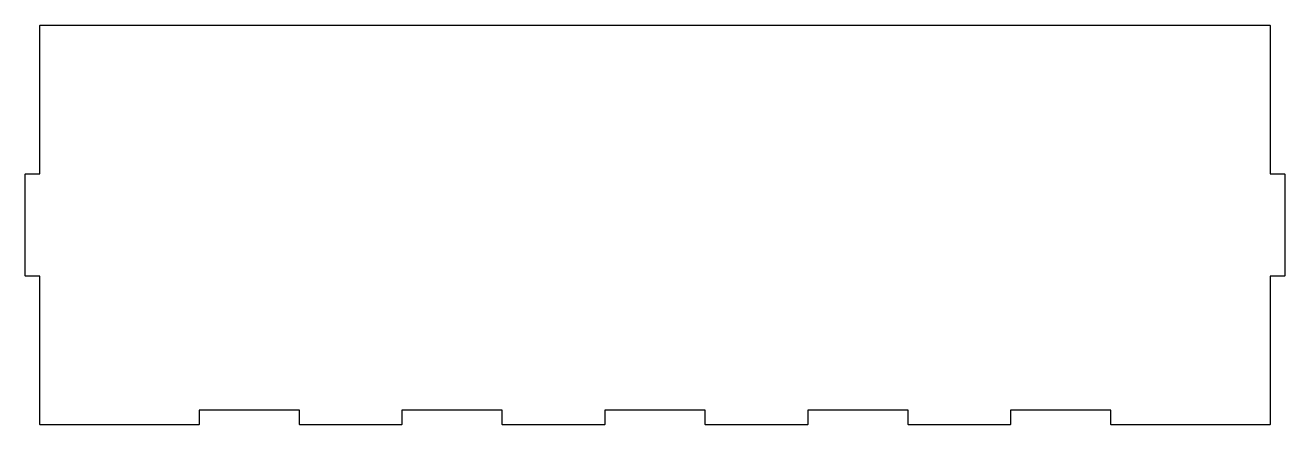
# Model space of a CAD drawing. Header units: millimetres. Extents: x 357 to 702, y 0 to 109.
import ezdxf

# ---------------------------------------------------------------- set-up
doc = ezdxf.new("R2010")
doc.units = ezdxf.units.MM
doc.layers.get('0').update_dxf_attribs({"linetype": 'CONTINUOUS'})

msp = doc.modelspace()

# ---------------------------------------------------------------- linework, layer by layer
msp.add_lwpolyline([(598.61027, -0.000132), (598.61027, 3.912), (571.18617, 3.912), (571.18617, -0.000132), (571.098302, -0.088), (543.249938, -0.088), (543.16207, -0.000132), (543.16207, 3.912), (515.73797, 3.912), (515.73797, -0.000132), (515.650102, -0.088), (487.801738, -0.088), (487.71387, -0.000132), (487.71387, 3.912), (460.28977, 3.912), (460.28977, -0.000132), (460.201902, -0.088), (432.353538, -0.088), (432.26567, -0.000132), (432.26567, 3.912), (404.84157, 3.912), (404.84157, -0.000132), (404.753702, -0.088), (361.387888, -0.088), (361.30002, -0.000132), (361.30002, 40.54995), (357.387888, 40.54995), (357.30002, 40.637818), (357.30002, 68.486182), (357.387888, 68.57405), (361.30002, 68.57405), (361.30002, 109.124132), (361.387888, 109.212), (697.512152, 109.212), (697.60002, 109.124132), (697.60002, 68.57405), (701.512152, 68.57405), (701.60002, 68.486182), (701.60002, 40.637818), (701.512152, 40.54995), (697.60002, 40.54995), (697.60002, -0.000132), (697.512152, -0.088), (654.146338, -0.088), (654.05847, -0.000132), (654.05847, 3.912), (626.63437, 3.912), (626.63437, -0.000132), (626.546502, -0.088), (598.698138, -0.088)], close=True)

doc.saveas('drawing.dxf')
